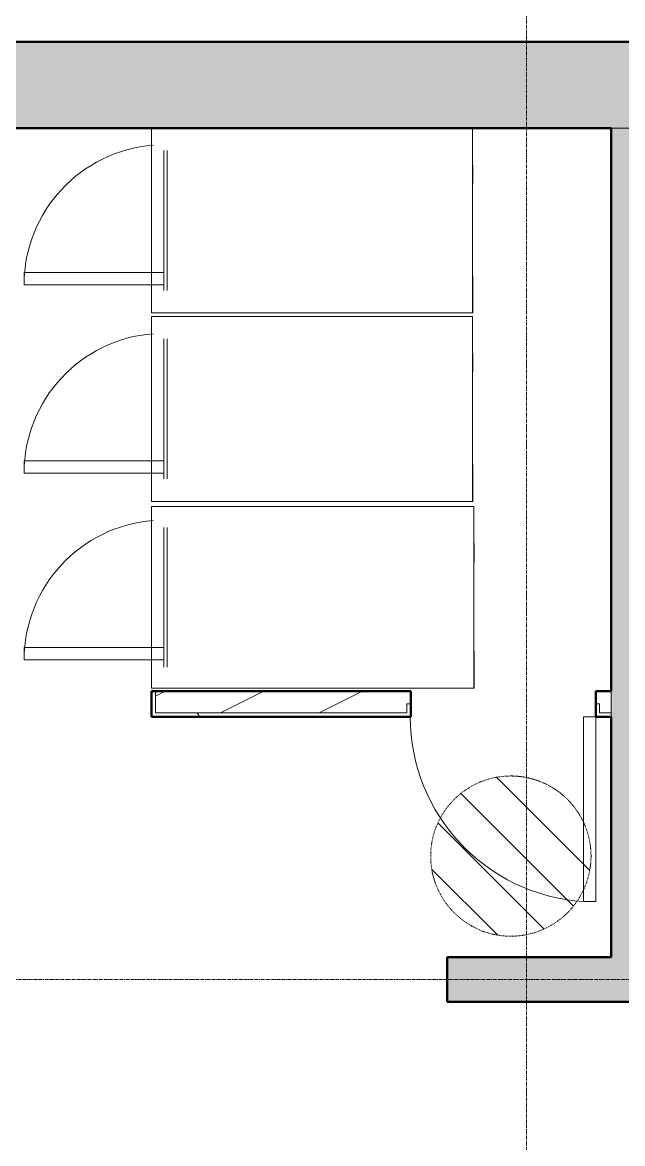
# Model space of a CAD drawing. Header units: inches. Extents: x 12491 to 15223, y 922 to 3433.
# Drawn here: x 13978.3 to 14075.5, y 2253.4 to 2435.4 of the extents above; entities that cross this region are included whole.
import ezdxf

# ---------------------------------------------------------------- set-up
doc = ezdxf.new("R2010")
doc.units = ezdxf.units.IN
doc.header["$MEASUREMENT"] = 0
doc.linetypes.add('Demolished', pattern=[0.1875, 0.125, -0.0625])
doc.linetypes.add('Grid Line 1_2_', pattern=[0.875, 0.5, -0.125, 0.125, -0.125])
for name, color, linetype, lineweight in [('A-DOOR-1', 31, 'Continuous', 9), ('A-DOOR-3', 31, 'Continuous', 13), ('A-DOOR-4', 31, 'Continuous', 20), ('A-FLOR-1', 192, 'Continuous', 13), ('A-WALL-2', 113, 'Continuous', 50), ('A-WALL-3', 113, 'Continuous', 13), ('A-WALL-PATT-2', 111, 'Continuous', 9), ('I-FURN-2', 254, 'Demolished', 9), ('I-FURN-3', 10, 'Demolished', 9), ('I-WALL-2', 2, 'Continuous', 50), ('M-EQPM-1', 50, 'Continuous', 9), ('S-GRID-1', 1, 'Grid Line 1_2_', 9)]:
    doc.layers.add(name, color=color, linetype=linetype, lineweight=lineweight)
doc.layers.add('A-WALL-PATT-3', color=135, linetype='Continuous', lineweight=13, transparency=0.4)

# ---------------------------------------------------------------- blocks, each defined once
blk = doc.blocks.new('Trash - Trash-V66-DEMO _ NEW PLAN SUPERIMPOSED - 1ST FLOOR')
at = {"layer": 'I-FURN-3'}
h = blk.add_hatch(dxfattribs=at)
h.set_pattern_fill('FP_103', color=256, style=0, pattern_type=2)
h.set_pattern_definition([(225, (2300.088, -12956.531), (4.2426407, -4.2426407), [])])
h.paths.add_polyline_path([(13, 0), (12.75, 2.54), (12.01, 4.97), (10.81, 7.22), (9.19, 9.19), (7.22, 10.81), (4.97, 12.01), (2.54, 12.75), (0, 13), (-2.54, 12.75), (-5.02, 11.99), (-7.22, 10.81), (-9.19, 9.19), (-10.81, 7.22), (-12.01, 4.97), (-12.75, 2.54), (-13, 0), (-12.75, -2.54), (-12.01, -4.97), (-10.81, -7.22), (-9.19, -9.19), (-7.22, -10.81), (-4.97, -12.01), (-2.54, -12.75), (0, -13), (2.54, -12.75), (4.97, -12.01), (7.22, -10.81), (9.19, -9.19), (10.81, -7.22), (12.01, -4.97), (12.75, -2.54)], flags=0)
at = {"layer": 'I-FURN-2'}
for start, end in [(67.5, 168.75), (0, 67.5), (168.75, 180), (180, 360)]:
    blk.add_arc((0, 0), 13, start, end, dxfattribs=at)
at = {"layer": 'I-FURN-3'}
for start, end in [(360, 180), (180, 360)]:
    blk.add_arc((0, 0), 13, start, end, dxfattribs=at)
blk = doc.blocks.new('_Stacked Dryer - D5 - MDG32PC-910682-DEMO _ NEW PLAN SUPERIMPOSED - 1ST FLOOR')
at = {"layer": 'M-EQPM-1'}
for p, q in [((19.36, 52), (-10.64, 52)), ((-10.64, 52), (-10.64, 0)), ((-10.64, 0), (-10.64, 52)), ((-10.64, 52), (-4.64, 52)), ((-1.64, 52.06), (-4.64, 52.06)), ((-4.64, 52.06), (-1.64, 52.06)), ((-4.64, 52.06), (-4.64, 52)), ((-4.64, 52.06), (-4.64, 52)), ((-1.64, 52), (-4.64, 52)), ((-4.64, 52), (-1.64, 52)), ((-4.64, 52), (-1.64, 52)), ((-1.64, 52), (-1.64, 52.06)), ((-1.64, 52.06), (-1.64, 52)), ((-1.64, 52), (13.36, 52)), ((19.36, 52.06), (13.36, 52.06)), ((13.36, 52.06), (19.36, 52.06)), ((13.36, 52.06), (13.36, 52)), ((13.36, 52.06), (13.36, 52)), ((19.36, 52), (13.36, 52)), ((13.36, 52), (19.36, 52)), ((13.36, 52), (19.36, 52)), ((19.36, 52), (19.36, 52.06)), ((19.36, 52.06), (19.36, 52)), ((19.36, 0), (19.36, 52)), ((19.36, 52), (19.36, 0)), ((15.7, 2.5), (-6.98, 2.5)), ((-6.98, 2.5), (5.55, 2.5)), ((0.86, 2), (-6.98, 2)), ((-6.98, 2), (15.7, 2)), ((3.17, 2), (0.86, 2)), ((15.7, 2), (3.17, 2)), ((5.55, 2.5), (7.86, 2.5)), ((7.86, 2.5), (13.53, 2.5)), ((12.77, 2), (12.77, -20.68)), ((13.53, 2.5), (14.72, 2.5)), ((14.72, 2.5), (15.7, 2.5)), ((14.77, -20.68), (14.77, 2)), ((-10.64, 0), (19.36, 0)), ((19.36, 0), (-10.64, 0)), ((19.24, 0), (-10.51, 0)), ((-7.51, 0), (16.24, 0)), ((-4.94, 0), (-3.63, 0)), ((13.67, 0), (-4.94, 0)), ((12.35, 0), (-4.94, 0)), ((-4.94, 0), (13.67, 0)), ((-3.63, 0), (-2.33, 0)), ((-2.33, 0), (-0.69, 0)), ((-0.69, 0), (13.67, 0)), ((12.34, 0), (11.04, 0)), ((13.23, 0), (12.34, 0)), ((13.67, 0), (12.35, 0)), ((13.66, 0), (13.23, 0)), ((-10.64, 0), (19.36, 0)), ((-10.51, 0), (-7.51, 0)), ((11.04, 0), (-4.94, 0)), ((-4.94, 0), (13.66, 0)), ((16.24, 0), (19.24, 0)), ((12.77, -20.68), (14.77, -20.68))]:
    blk.add_line(p, q, dxfattribs=at)
blk.add_arc((14.77, 2), 22.68, 184.3791, 270, dxfattribs=at)
blk = doc.blocks.new('_Stacked Dryer - D5 - MDG32PC-V148-DEMO _ NEW PLAN SUPERIMPOSED - 1ST FLOOR')
at = {"layer": 'M-EQPM-1'}
for p, q in [((19.36, 52), (-10.64, 52)), ((-10.64, 52), (-10.64, 0)), ((-10.64, 0), (-10.64, 52)), ((-10.64, 52), (-4.64, 52)), ((-1.64, 52.06), (-4.64, 52.06)), ((-4.64, 52.06), (-1.64, 52.06)), ((-4.64, 52.06), (-4.64, 52)), ((-4.64, 52.06), (-4.64, 52)), ((-1.64, 52), (-4.64, 52)), ((-4.64, 52), (-1.64, 52)), ((-4.64, 52), (-1.64, 52)), ((-1.64, 52), (-1.64, 52.06)), ((-1.64, 52.06), (-1.64, 52)), ((-1.64, 52), (13.36, 52)), ((19.36, 52.06), (13.36, 52.06)), ((13.36, 52.06), (19.36, 52.06)), ((13.36, 52.06), (13.36, 52)), ((13.36, 52.06), (13.36, 52)), ((19.36, 52), (13.36, 52)), ((13.36, 52), (19.36, 52)), ((13.36, 52), (19.36, 52)), ((19.36, 52), (19.36, 52.06)), ((19.36, 52.06), (19.36, 52)), ((19.36, 0), (19.36, 52)), ((19.36, 52), (19.36, 0)), ((-6.73, 2.5), (-6.98, 2.5)), ((-6.98, 2.5), (-6.73, 2.5)), ((-1.31, 2), (-6.98, 2)), ((-6.98, 2), (15.7, 2)), ((-6, 2.5), (-6.73, 2.5)), ((-6.73, 2.5), (0.86, 2.5)), ((-3.23, 2.5), (-6, 2.5)), ((15.7, 2.5), (-3.23, 2.5)), ((15.7, 2), (-1.31, 2)), ((0.86, 2.5), (3.17, 2.5)), ((3.17, 2.5), (5.55, 2.5)), ((5.55, 2.5), (10.03, 2.5)), ((10.03, 2.5), (13.53, 2.5)), ((12.77, 2), (12.77, -20.68)), ((13.53, 2.5), (15.7, 2.5)), ((14.77, -20.68), (14.77, 2)), ((-10.64, 0), (19.36, 0)), ((19.36, 0), (-10.64, 0)), ((19.24, 0), (-10.51, 0)), ((-7.51, 0), (16.24, 0)), ((-4.94, 0), (3.3, 0)), ((13.67, 0), (-4.94, 0)), ((12.35, 0), (-4.94, 0)), ((-4.94, 0), (13.67, 0)), ((12.34, 0), (-4.94, 0)), ((3.3, 0), (13.67, 0)), ((13.66, 0), (12.34, 0)), ((13.67, 0), (12.35, 0)), ((-10.64, 0), (19.36, 0)), ((-10.51, 0), (-7.51, 0)), ((-4.94, 0), (13.66, 0)), ((16.24, 0), (19.24, 0)), ((12.77, -20.68), (14.77, -20.68))]:
    blk.add_line(p, q, dxfattribs=at)
blk.add_arc((14.77, 2), 22.68, 184.3791, 270, dxfattribs=at)
blk = doc.blocks.new('_Stacked Dryer - D1-V178-DEMO _ NEW PLAN SUPERIMPOSED - 1ST FLOOR')
at = {"layer": 'M-EQPM-1'}
for p, q in [((19.11, 52.25), (-10.39, 52.25)), ((-10.39, 52.25), (-10.39, 0)), ((-10.39, 0), (-10.39, 52.25)), ((-10.39, 52.25), (-4.39, 52.25)), ((-1.39, 52.31), (-4.39, 52.31)), ((-4.39, 52.31), (-1.39, 52.31)), ((-4.39, 52.31), (-4.39, 52.25)), ((-4.39, 52.31), (-4.39, 52.25)), ((-1.39, 52.25), (-4.39, 52.25)), ((-4.39, 52.25), (-1.39, 52.25)), ((-4.39, 52.25), (-1.39, 52.25)), ((-1.39, 52.25), (-1.39, 52.31)), ((-1.39, 52.31), (-1.39, 52.25)), ((-1.39, 52.25), (13.11, 52.25)), ((19.11, 52.31), (13.11, 52.31)), ((13.11, 52.31), (19.11, 52.31)), ((13.11, 52.31), (13.11, 52.25)), ((13.11, 52.31), (13.11, 52.25)), ((19.11, 52.25), (13.11, 52.25)), ((13.11, 52.25), (19.11, 52.25)), ((13.11, 52.25), (19.11, 52.25)), ((19.11, 52.25), (19.11, 52.31)), ((19.11, 52.31), (19.11, 52.25)), ((19.11, 0), (19.11, 52.25)), ((19.11, 52.25), (19.11, 0)), ((11.95, 2.5), (-6.98, 2.5)), ((-6.98, 2.5), (15.7, 2.5)), ((15.7, 2), (-6.98, 2)), ((-6.98, 2), (15.7, 2)), ((15.7, 2.5), (11.95, 2.5)), ((12.52, 2), (12.52, -20.68)), ((14.52, -20.68), (14.52, 2)), ((-10.39, 0), (19.11, 0)), ((19.11, 0), (-10.39, 0)), ((18.99, 0), (-10.26, 0)), ((-10.26, 0), (-7.26, 0)), ((-7.26, 0), (15.99, 0)), ((-4.94, 0), (13.24, 0)), ((13.67, 0), (-4.94, 0)), ((3.3, 0), (-4.94, 0)), ((-4.94, 0), (13.67, 0)), ((13.24, 0), (13.67, 0)), ((-10.39, 0), (19.11, 0)), ((13.66, 0), (-4.94, 0)), ((-4.94, 0), (13.66, 0)), ((13.67, 0), (3.3, 0)), ((15.99, 0), (18.99, 0)), ((12.52, -20.68), (14.52, -20.68))]:
    blk.add_line(p, q, dxfattribs=at)
blk.add_arc((14.52, 2), 22.68, 184.3791, 270, dxfattribs=at)
blk = doc.blocks.new('Single-Flush - DRYER DOOR-955620-DEMO _ NEW PLAN SUPERIMPOSED - 1ST FLOOR')
at = {"layer": 'A-DOOR-1'}
blk.add_arc((15, -2.0625), 30.0666, 180, 266.185925, dxfattribs=at)
at = {"layer": 'A-DOOR-4'}
for p, q in [((13, -2.0625), (13, -32.0625)), ((15, -2.0625), (13, -2.0625)), ((15, -2.0625), (15, -32.0625)), ((15, -32.0625), (13, -32.0625))]:
    blk.add_line(p, q, dxfattribs=at)

msp = doc.modelspace()

# ---------------------------------------------------------------- hatches: boundary and pattern name
at = {"layer": 'A-WALL-PATT-2'}
h = msp.add_hatch(dxfattribs=at)
h.set_pattern_fill('FP_129', color=256, style=0, pattern_type=2)
h.set_pattern_definition([(0, (1100.899, 0), (30.72, 7.68), [1.267, -21.773, 1.267, -21.773, -122.88]), (0, (1100.899, 0), (30.72, 7.68), [-46.08, 1.267, -44.813, 1.267, -21.773, -53.76]), (0, (1100.899, 0), (30.72, 7.68), [-115.2, 1.267, -14.093, 1.267, -37.133]), (120, (1112.419, 3.84), (-22.011075, 22.7643004), [1.267, -21.773, 1.267, -21.773, -122.88]), (120, (1112.419, 3.84), (-22.011075, 22.7643004), [-46.08, 1.267, -44.813, 1.267, -21.773, -53.76]), (120, (1112.419, 3.84), (-22.011075, 22.7643004), [-115.2, 1.267, -14.093, 1.267, -37.133]), (240, (1116.259, 19.2), (-8.708925, -30.4443004), [1.267, -21.773, 1.267, -21.773, -122.88]), (240, (1116.259, 19.2), (-8.708925, -30.4443004), [-46.08, 1.267, -44.813, 1.267, -21.773, -53.76]), (240, (1116.259, 19.2), (-8.708925, -30.4443004), [-115.2, 1.267, -14.093, 1.267, -37.133])])
h.paths.add_polyline_path([(14073.712, 2322.708), (14073.712, 2323.333), (14071.822, 2323.333), (14071.822, 2324.771), (14071.197, 2324.771), (14071.197, 2322.708)], flags=0)
h.paths.add_polyline_path([(14041.197, 2322.708), (14041.197, 2324.771), (14040.572, 2324.771), (14040.572, 2323.333), (13999.822, 2323.333), (13999.822, 2326.833), (13999.197, 2326.833), (13999.197, 2322.708), (14007.751, 2322.708)], flags=0)
h = msp.add_hatch(dxfattribs=at)
h.set_pattern_fill('FP_128', color=256, style=0, pattern_type=2)
h.set_pattern_definition([(216.87, (1107.2963, 15.994), (47.98094286, 31.9870857), [7.997, -71.971]), (206.565, (1116.893, 11.196), (-15.993714, -15.9941327), [17.881, -17.881]), (198.435, (1116.8933, 3.199), (-31.9867405, -15.9938803), [10.115, -40.461])])
h.paths.add_polyline_path([(14073.712, 2323.333), (14073.712, 2326.833), (14071.197, 2326.833), (14071.197, 2324.771), (14071.822, 2324.771), (14071.822, 2323.333)], flags=0)
h.paths.add_polyline_path([(14040.572, 2323.333), (14040.572, 2324.771), (14041.197, 2324.771), (14041.197, 2326.833), (13999.822, 2326.833), (13999.822, 2323.333), (14007.751, 2323.333)], flags=0)
at = {"layer": 'A-WALL-PATT-3'}
for points in [[(13716.962, 2418.213), (14412.462, 2418.213), (14412.462, 2432.213), (13702.962, 2432.213), (13702.962, 2418.213)], [(14079.149, 2276.463), (14079.149, 2418.213), (14073.712, 2418.213), (14073.712, 2276.463)], [(14047.097, 2276.463), (14073.712, 2276.463), (14073.712, 2283.713), (14047.097, 2283.713)]]:
    msp.add_hatch(color=256, dxfattribs=at).paths.add_polyline_path(points, flags=0)

# ---------------------------------------------------------------- linework, layer by layer
at = {"layer": 'A-FLOR-1'}
msp.add_line((14073.712, 2418.213), (14255.212, 2418.213), dxfattribs=at)
at = {"layer": 'A-WALL-2'}
for p, q in [((14423.462, 2432.213), (13702.962, 2432.213)), ((13716.962, 2418.213), (14073.712, 2418.213)), ((14073.712, 2418.213), (14073.712, 2326.833)), ((14073.712, 2322.708), (14073.712, 2283.713)), ((14073.712, 2283.713), (14047.097, 2283.713)), ((14047.097, 2283.713), (14047.097, 2276.463)), ((14047.097, 2276.463), (14089.871, 2276.463))]:
    msp.add_line(p, q, dxfattribs=at)
at = {"layer": 'A-WALL-3'}
for p, q in [((13999.822, 2326.833), (13999.822, 2323.333)), ((14073.712, 2326.833), (14073.712, 2322.708)), ((13999.822, 2323.333), (14040.572, 2323.333)), ((14041.197, 2324.771), (14040.572, 2324.771)), ((14040.572, 2323.333), (14040.572, 2324.771)), ((14071.822, 2324.771), (14071.197, 2324.771)), ((14071.822, 2324.771), (14071.822, 2323.333)), ((14071.822, 2323.333), (14073.712, 2323.333))]:
    msp.add_line(p, q, dxfattribs=at)
at = {"layer": 'I-WALL-2'}
for p, q in [((14041.197, 2326.833), (13999.197, 2326.833)), ((13999.197, 2326.833), (13999.197, 2322.708)), ((14041.197, 2322.708), (14041.197, 2326.833)), ((14073.712, 2326.833), (14071.197, 2326.833)), ((14071.197, 2326.833), (14071.197, 2322.708)), ((13999.197, 2322.708), (14041.197, 2322.708)), ((14071.197, 2322.708), (14073.712, 2322.708))]:
    msp.add_line(p, q, dxfattribs=at)
at = {"layer": 'S-GRID-1'}
for p, q in [((14059.962, 1849.931), (14059.962, 2518.327)), ((13554.863, 2280.088), (14533.559, 2280.088))]:
    msp.add_line(p, q, dxfattribs=at)

# ---------------------------------------------------------------- block references
at = {"layer": 'A-DOOR-3'}
msp.add_blockref('Single-Flush - DRYER DOOR-955620-DEMO _ NEW PLAN SUPERIMPOSED - 1ST FLOOR', (14056.197, 2324.771), dxfattribs=at)
at = {"layer": 'I-FURN-2', "rotation": 270.0000000000001}
msp.add_blockref('Trash - Trash-V66-DEMO _ NEW PLAN SUPERIMPOSED - 1ST FLOOR', (14057.431, 2300.088), dxfattribs=at)
at = {"layer": 'M-EQPM-1', "rotation": 270.0000000000001}
for name, p in [('_Stacked Dryer - D5 - MDG32PC-V148-DEMO _ NEW PLAN SUPERIMPOSED - 1ST FLOOR', (13999.197, 2407.573)), ('_Stacked Dryer - D5 - MDG32PC-910682-DEMO _ NEW PLAN SUPERIMPOSED - 1ST FLOOR', (13999.197, 2377.008)), ('_Stacked Dryer - D1-V178-DEMO _ NEW PLAN SUPERIMPOSED - 1ST FLOOR', (13999.197, 2346.443))]:
    msp.add_blockref(name, p, dxfattribs=at)

doc.saveas('drawing.dxf')
